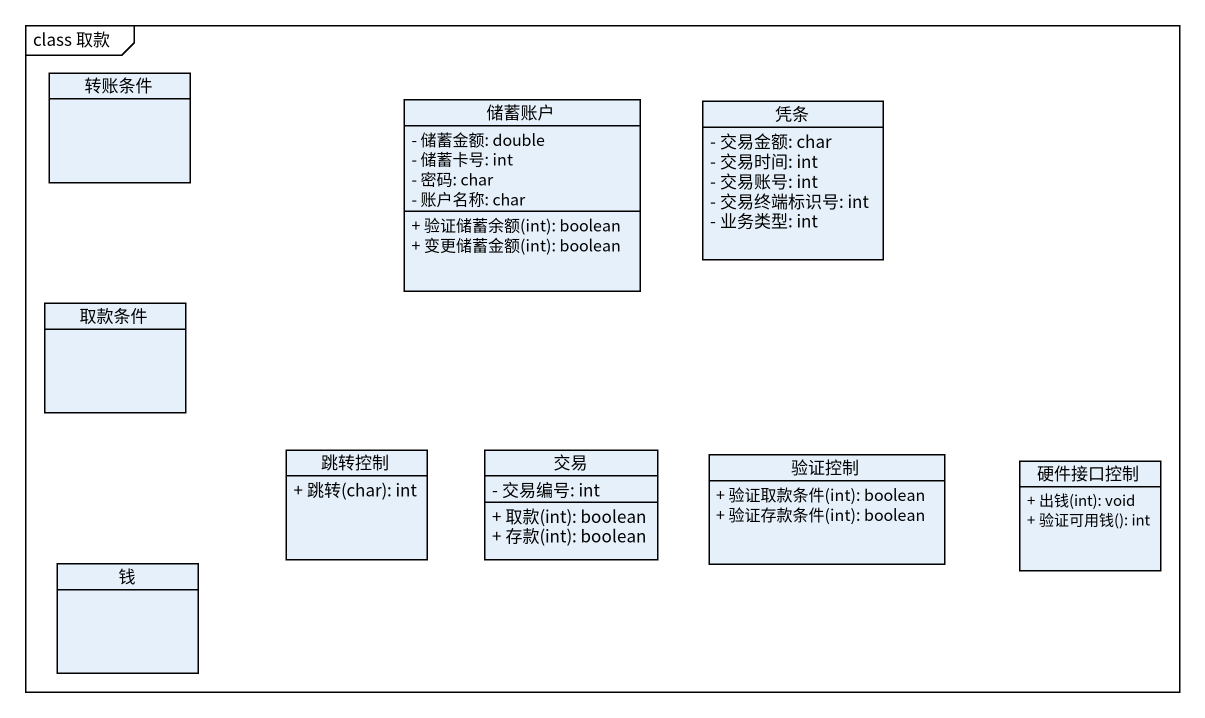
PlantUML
@startuml
mainframe class 取款
hide circle
hide empty members
skinparam classAttributeIconSize 0
class 转账条件
class 储蓄账户 {
  - 储蓄金额: double
  - 储蓄卡号: int
  - 密码: char
  - 账户名称: char
  + 验证储蓄余额(int): boolean
  + 变更储蓄金额(int): boolean
}
class 凭条 {
  - 交易金额: char
  - 交易时间: int
  - 交易账号: int
  - 交易终端标识号: int
  - 业务类型: int
}
class 取款条件
class 跳转控制 {
  + 跳转(char): int
}
class 交易 {
  - 交易编号: int
  + 取款(int): boolean
  + 存款(int): boolean
}
class 验证控制 {
  + 验证取款条件(int): boolean
  + 验证存款条件(int): boolean
}
class 硬件接口控制 {
  + 出钱(int): void
  + 验证可用钱(): int
}
class 钱
@enduml
